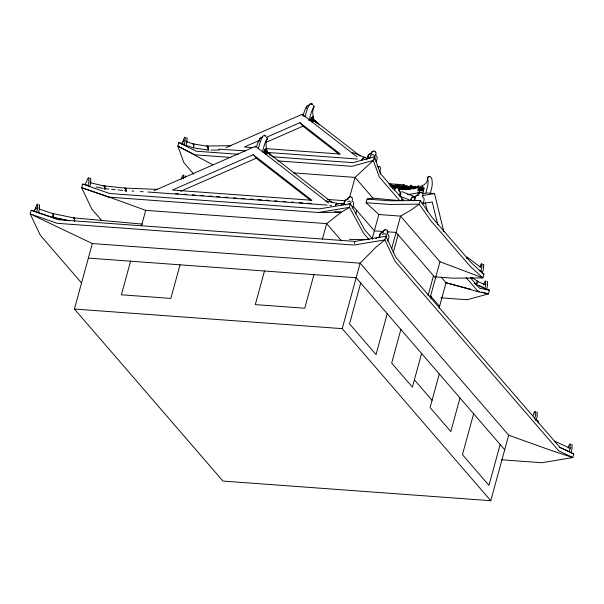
<?xml version="1.0" encoding="UTF-8"?>
<svg xmlns="http://www.w3.org/2000/svg" width="604" height="604" viewBox="0 0 604 604"><rect width="100%" height="100%" fill="white"/><g stroke="black" fill="none" stroke-linecap="round" stroke-linejoin="round"><path stroke-width="0.91" d="M265.337 154.564L265.669 150.887M312.087 122.627L312.419 118.95M208.282 150.132L208.146 146.334L192.759 143.843L193.431 144.099L193.567 147.897L208.282 150.132L207.519 146.296L206.734 146.025L231.219 145.685M265.005 136.164L264.748 135.273A5.776 2.559 -85.8 0 0 262.868 136.481A24.809 10.993 -85.8 0 0 259.244 145.179L258.278 148.712M311.755 104.228L311.551 103.36A5.776 2.559 -85.8 0 0 309.61 104.545A24.809 10.993 -85.8 0 0 305.986 113.242L305.02 116.768M74.586 221.215L74.586 218.172L73.96 217.923L52.397 213.469L53.031 213.725L52.963 217.485L69.128 220.822M104.975 189.248L104.968 186.191L90.064 182.718M476.866 281.026L477.334 281.222L476.39 284.695L485.691 288.931M419.486 188.32A3.133 2.575 -40.8 0 1 422.37 185.632A10.57 8.66 -40.8 0 0 426.296 182.816A9.505 7.784 -40.8 0 0 427.602 178.301L427.904 176.813M35.545 211.71L31.197 210.275L30.2 213.914L40.332 235.235L81.57 282.989M87.135 185.043L82.657 184.099L81.661 187.731L91.793 209.052L101.638 220.46M508.681 435.212L490.765 500.693L222.959 481.078L74.42 309.037L92.337 243.555L360.143 263.163L508.681 435.212L551.935 450.705L572.803 457.575L573.8 453.936L559.681 447.171L395.99 257.568L385.85 236.247L354.91 241.404L58.158 219.675L31.197 210.275M130.577 261.2L121.381 294.805L170.841 298.421L180.037 264.816M141.487 225.821L145.715 210.358L326.666 223.608L341.358 212.178L349.467 207.346L350.456 203.707L319.516 208.863L109.618 193.491L82.657 184.099M184.061 144.25L178.852 142.514L177.855 146.145L183.948 162.786L193.793 174.194M262.423 151.974L264.152 145.692A21.963 9.732 -85.8 0 1 266.658 139.683L267.338 138.641L266.742 137.168M303.004 116.006L303.774 113.227A21.963 9.732 -85.8 0 1 306.273 107.225L307.126 106.04L309.12 104.907M264.476 271L255.288 304.605L304.748 308.229L313.937 274.624M308.923 120.913L310.901 113.748A21.963 9.732 -85.8 0 1 313.401 107.746L314.08 106.704L313.491 105.232M322.438 239.071L326.666 223.608L341.547 240.853M346.281 199.992A2.786 2.514 50.4 0 0 344.348 201.585L343.45 204.892L344.114 204.341L345.02 201.034A2.786 2.514 50.4 0 1 347.73 199.456L348.146 199.041A2.333 2.106 50.4 0 1 349.671 196.889A1.736 1.57 50.4 0 1 351.898 197.727M349.618 197.372L355.077 177.41L373.28 160.46L374.276 156.821L352.985 162.68L273.159 156.836M355.718 213.99L356.707 210.358M376.216 161.849L377.123 158.542A2.786 2.484 54.7 0 0 375.733 155.394L375.605 154.767M354.291 243.676L354.91 241.404M367.111 199.094L390.629 200.822L420.248 200.513L419.251 204.152L410.818 210.2L400.565 216.119L378.851 214.526L366.115 202.733L367.111 199.094L372.97 198.127L399.682 200.619L403.298 200.022L380.369 173.461L374.276 156.821M490.765 500.693L342.226 328.644L360.143 263.163L376.111 247.059L384.861 239.886L385.85 236.247M372.155 239.01L378.851 214.526M360.709 282.982L349.527 323.865L376.05 354.586L387.232 313.702M399.387 195.666L400.067 193.182A2.786 2.28 -40.8 0 0 398.685 190.683L398.557 190.147A2.333 1.918 -40.8 0 0 398.398 187.618A1.736 1.427 -40.8 0 0 396.209 187.451M400.142 196.542L400.822 194.058A2.786 2.28 -40.8 0 0 399.44 191.559L399.312 191.023A2.333 1.918 -40.8 0 0 399.153 188.493A1.736 1.427 -40.8 0 0 397.84 187.972M391.634 248.78L400.565 216.119L439.976 261.766L482.913 277.885L483.902 274.246L471.12 262.627L431.709 216.987L420.248 200.513M393.159 252.933L398.127 234.775M417.16 195.673A2.786 2.484 54.7 0 0 414.865 197.266L413.966 200.573L414.706 200.052L415.612 196.745A2.786 2.484 54.7 0 1 418.285 195.19L418.7 194.782A2.333 2.084 54.7 0 1 420.21 192.638A1.736 1.548 54.7 0 1 422.407 193.499M421.592 188.471L418.308 192.887M422.815 193.182L423.442 190.909L417.817 190.494M422.438 203.91L423.178 203.382L424.084 200.075A2.786 2.484 54.7 0 0 422.694 196.927L422.566 196.3A2.333 2.084 54.7 0 0 422.483 193.529M430.222 193.574L431.43 189.158A24.809 20.332 -40.8 0 0 431.852 179.207A5.776 4.734 -40.8 0 0 429.754 176.428L428.591 177.183A0.785 0.642 -40.8 0 1 429.754 176.428M400.875 329.505L391.679 363.11L412.396 387.104L421.584 353.499M428.025 295.711L433.491 275.734M430.297 297.153L439.976 261.766M430.984 298.784L431.483 296.972M439.07 308.146L446.016 282.74L441.252 277.213M439.267 373.982L430.078 407.587L450.795 431.573L459.984 397.976M486.937 289.097L489.466 290.245L488.47 293.884L467.179 299.743L440.89 297.817M473.627 413.77L462.445 454.653L488.968 485.374L500.15 444.499M534.638 418.527L535.318 416.05A2.786 0.838 -67.6 0 0 535.053 414.253L535.069 413.808A2.333 0.702 -67.6 0 0 535.37 411.573A1.736 0.521 -67.6 0 0 534.389 412.17M536.201 420.09L537.107 416.783A2.786 0.838 -67.6 0 0 536.835 414.993L536.858 414.548A2.333 0.702 -67.6 0 0 537.152 412.305A1.736 0.521 -67.6 0 0 536.624 412.283M537.99 422.913L538.406 421.396L536.058 419.999M256.738 146.183L257.032 145.164A21.963 9.732 -85.8 0 1 259.531 139.162L260.384 137.976L262.37 136.844M366.19 159.833L367.813 156.98M369.716 158.301L370.32 156.217L371.536 154.76L373.461 154.715L374.963 156.104L374.759 159.509M471.852 277.493L477.953 281.562L476.39 284.695L474.102 283.17M35.84 207.693L35.591 208.289A2.786 0.74 -68.5 0 0 34.111 211.226M181.283 179.252L181.532 178.656M483.555 285.035L483.804 284.439A2.333 0.619 -68.5 0 1 484.823 281.728A1.736 0.461 -68.5 0 1 485.722 281.087A2.333 0.619 -68.5 0 1 485.389 283.314L485.359 283.759A2.786 0.74 -68.5 0 1 485.548 285.518L484.642 288.825L486.462 289.535L487.368 286.228A2.786 0.74 -68.5 0 0 487.179 284.469L487.209 284.031A2.333 0.619 -68.5 0 0 487.541 281.804A1.736 0.461 -68.5 0 0 487.066 281.804M568.115 447.979L568.364 447.383A2.333 0.619 -68.5 0 1 569.383 444.672A1.736 0.461 -68.5 0 1 570.282 444.031A2.333 0.619 -68.5 0 1 569.949 446.265L569.919 446.703A2.786 0.74 -68.5 0 1 570.108 448.462L569.202 451.769L571.022 452.487L571.928 449.18A2.786 0.74 -68.5 0 0 571.739 447.413L571.769 446.975A2.333 0.619 -68.5 0 0 572.101 444.748A1.736 0.461 -68.5 0 0 571.626 444.748M533.068 415.461L533.332 414.873A2.333 0.702 -67.6 0 1 534.351 412.192M260.218 138.12L260.067 138.437A9.505 4.213 -85.8 0 0 259.554 139.818M267.338 138.641L267.195 138.958A9.505 4.213 -85.8 0 0 265.987 143.503A10.57 4.681 -85.8 0 0 266.447 148.055A3.133 1.389 -85.8 0 1 266.553 151.914M306.96 106.183L306.809 106.493A9.505 4.213 -85.8 0 0 306.077 108.629M314.08 106.704L313.937 107.021A9.505 4.213 -85.8 0 0 312.729 111.566A10.57 4.681 -85.8 0 0 313.189 116.111A3.133 1.389 -85.8 0 1 313.302 119.977M466.53 258.459L466.854 257.1M411.203 185.383C411.014 186.93 408.953 186.749 410.644 185.337L411.996 185.481M417.885 185.873C416.194 187.278 418.247 187.459 418.444 185.911L419.236 186.017M313.823 119.751L313.272 117.969M35.545 209.392L36.399 208.169L36.942 208.403M183.118 142.061L183.971 140.838L184.522 141.064M394.291 190.366L394.699 189.867M376.035 238.497L376.843 237.523M382.377 234.767L383.185 233.793L385.11 233.748L386.613 235.137L386.741 236.489M342.423 203.48L341.132 204.982L342.543 203.45M376.149 238.444L377.009 237.447M366.726 158.391L368.047 156.889M343.714 203.397L336.738 203.737L335.386 205.262L336.798 203.744L338.806 203.654L325.662 200.906M267.632 153.28L264.567 149.739L265.05 149.271L268.116 152.812M266.809 153.318L264.363 150.479L264.567 149.739M266.606 154.065L264.159 151.227L264.363 150.479M264.159 151.227L263.873 151.891L265.79 154.095M314.382 121.351L311.309 117.795L311.8 117.335L316.707 123.012M313.559 121.389L311.105 118.543L311.309 117.795M312.744 121.419L310.901 119.29L311.105 118.543M310.698 120.03L310.901 119.29M352.049 208.123L352.721 207.572L353.627 204.265A2.786 2.514 50.4 0 0 352.2 201.14L352.072 200.52A2.333 2.106 50.4 0 0 351.973 197.757M387.27 241.041L388.017 240.513L388.916 237.206A2.786 2.484 54.7 0 0 387.526 234.058L387.398 233.431M311.656 104.613L312.51 104.303L311.49 103.329L310.411 104.047M265.609 136.194L264.748 135.273M225.956 147.648L302.211 114.284L357.085 156.912M259.682 140.287L244.273 147.029L252.661 147.648M266.53 137.289L299.909 122.68L340.301 154.065L265.715 148.599M154.126 190.668L255.53 146.289L328.682 203.125M255.009 147.172L256.723 146.425M266.137 142.302L302.944 126.191L338.927 154.148M253.235 154.692L172.427 190.056L311.891 200.264L253.235 154.692L256.262 158.203L311.211 200.89M180.619 191.309L256.262 158.203M418.149 188.365L423.993 188.697L423.978 188.033L390.229 185.564M417.945 189.112L423.57 189.52L423.774 188.78M418.678 189.92L423.366 190.268L423.57 189.52M423.442 190.909L423.366 190.268M348.802 204.243L350.456 203.707L364.635 229.709L372.653 238.988M145.715 210.358L102.506 194.692L81.661 187.731L108.622 197.131L318.519 212.502L349.467 207.346L363.638 233.348L369.187 239.773M407.579 194.669L419.523 192.706M413.695 197.017L415.507 196.715M422.755 195.522L434.525 193.582L443.872 231.861M422.4 203.601L432.23 201.985L437.741 224.582M336.738 203.737L338.731 203.654M347.693 201.306L349.671 201.215L351.173 202.612M365.231 157.629L363.261 157.697L361.449 160.619L363.449 157.712L365.45 157.652L353.34 152.82L352.011 152.865M414.782 196.791L412.804 196.859L411.445 198.361L410.675 200.498L400.195 196.315M218.95 149.203L245.813 150.857M211.106 150.094L219.584 149.973M318.519 212.502L341.358 212.178L334.775 211.702M414.276 200.528L410.675 200.498L411.513 198.376L412.917 196.874L414.918 196.813L401.819 191.589M349.399 239.35L367.058 239.614M157.689 189.384L124.786 188.086L125.609 188.38L126.16 191.513L125.858 188.403L125.081 188.108L103.767 185.828L104.545 186.123L104.892 189.233M131.959 191.068L133.831 191.174M140.385 191.566L143.201 191.732M147.882 192.004L327.119 205.088M311.075 104.16L312.359 104.25M268.319 152.502L357.341 159.018M238.421 154.292L196.157 151.196L178.852 142.514M230.849 157.448L195.167 154.835L177.855 146.145L212.593 164.688M277.802 160.891L351.989 166.319L373.28 160.46L379.372 177.1L399.682 200.619M293.333 172.887L355.077 177.41L372.97 198.127M389.527 184.552L391.407 184.688M397.032 185.103L398.904 185.239M405.465 185.722L407.345 185.858M413.906 186.342L415.779 186.477M389.723 185.058L420.482 187.308M390.237 186.221L416.488 188.146M418.368 188.282L423.993 188.697M390.962 186.372L415.333 188.161M391.913 187.104L414.412 188.758M418.164 189.029L423.789 189.437M391.694 187.187L413.257 188.765M392.645 187.919L395.454 188.123M398.27 188.335L410.456 189.226M417.96 189.777L423.585 190.185M392.426 188.003L396.179 188.274M398.051 188.41L410.244 189.309M392.441 188.667L395.318 188.848M399.002 189.143L406.567 189.671M418.028 192.374L419.637 192.495M426.59 193.001L434.525 193.582M418.134 192.842L420.006 192.978M422.007 193.159L425.699 193.423L427.64 186.243A21.963 17.999 -40.8 0 0 427.934 179.373L427.594 177.931M327.376 199.441L345.85 200.792M366.115 202.733L389.633 204.454L419.251 204.152L430.712 220.619L470.123 266.266L482.913 277.885L453.294 278.187L435.416 276.881M175.462 193.567L178.271 193.771M183.888 194.178L186.696 194.39M192.306 194.798L195.115 195.001M200.732 195.417L203.54 195.621M209.158 196.028L211.966 196.24M216.647 196.579L219.456 196.783M225.066 197.198L227.874 197.402M233.491 197.81L236.3 198.021M241.917 198.429L244.726 198.633M250.343 199.048L253.144 199.252M257.825 199.592L261.57 199.871M266.251 200.211L269.059 200.415M274.677 200.83L277.485 201.034M283.102 201.449L285.903 201.653M291.521 202.061L293.393 202.197M299.01 202.612L302.755 202.884M307.436 203.231L311.181 203.503M329.829 205.292L331.641 205.42M383.442 231.506L374.389 230.841L353.242 206.349M387.058 231.77L396.103 232.434L435.514 278.074M88.358 258.104L356.156 277.719L504.695 449.761M74.42 309.037L342.226 328.644M501.479 459.772L541.864 462.732L572.803 457.575L558.692 450.811L394.993 261.207L384.861 239.886L353.914 245.043L57.161 223.314L30.2 213.914L92.337 243.555M142.438 224.122L73.439 217.848L74.156 218.104L74.503 221.2M105.088 188.712L108.788 189.067M111.559 189.331L115.251 189.679M118.022 189.943L122.642 190.381M124.492 190.562L126.342 190.736M404.763 184.952L403.404 184.809C401.713 186.213 403.774 186.402 403.963 184.854L389.489 183.79L390.282 183.895M397.523 184.424L396.73 184.318C396.534 185.873 394.48 185.685 396.171 184.28L396.964 184.386M388.931 183.752L389.723 183.85M52.065 217.146L62.831 219.373M64.628 219.743L66.425 220.113M489.466 290.245L479.395 288.161L470.342 277.674M470.78 289.24L446.016 282.74L478.398 291.792L488.47 293.884L481.396 292.026M96.096 186.93L103.269 188.44M476.971 290.864L479.629 291.558M39.003 209.029L53.477 213.839L52.963 217.485L38.15 212.57M186.583 141.713L194.103 144.265L193.567 147.897L185.73 145.285M344.114 204.341L345.835 204.982M414.706 200.052L416.398 200.717M421.486 202.718L423.178 203.382M401.569 199.335L403.298 200.022M555.136 441.449L555.529 441.599M554.638 441.184L570.274 448.357M477.334 281.222L484.944 284.688M478.511 285.254L483.562 287.557M559.206 447.171L568.47 451.437M571.271 452.781L573.8 453.936M535.084 419.803L538.406 421.396M314.986 120.755L316.307 121.48L319.335 124.99M268.244 152.676L269.565 153.408L272.6 156.919M481.637 272.563L483.902 274.246M467.171 257.206L480.754 267.346M478.995 270.335L480.505 271.468M313.302 119.607L360.248 156.081M266.545 151.536L332.102 202.461M466.092 277.538L478.398 291.792M313.484 119.517L316.511 123.027L316.307 121.48M311.392 118.822L313.846 121.661M311.188 119.569L313.023 121.698M310.622 119.954L312.54 122.167M302.211 114.284L303.804 116.127M299.909 122.68L302.944 126.191M430.259 295.56L439.569 306.334M267.957 152.842C266.198 150.555 267.527 152.608 266.764 150.169M264.846 150.011L267.3 152.85M264.643 150.758L266.485 152.887M264.439 151.506L266.892 154.337M414.382 379.825L432.064 400.309M425.208 202.355L427.421 211.4M269.799 153.68L270.003 155.22M269.565 153.408L269.777 154.956M380.256 174.103A2.786 1.231 -85.8 0 0 379.969 171.159L379.999 170.509A2.333 1.034 -85.8 0 0 380.324 167.633A1.736 0.77 -85.8 0 0 379.41 166.576A2.333 1.034 -85.8 0 0 378.414 168.38M377.145 166.795A2.333 1.034 -85.8 0 1 377.598 166.44A1.736 0.77 -85.8 0 1 378.308 166.719M181.502 178.678A2.333 0.619 -68.5 0 1 182.521 175.96A1.736 0.461 -68.5 0 1 183.45 175.303A2.333 0.619 -68.5 0 1 183.118 177.531L183.088 177.969A2.786 0.74 -68.5 0 1 183.45 178.49M185.232 177.289A2.333 0.619 -68.5 0 0 185.262 176.013A1.736 0.461 -68.5 0 0 184.794 176.021M417.953 195.311A2.333 2.084 54.7 0 1 419.47 193.167M394.623 189.86A2.333 1.918 -40.8 0 1 396.133 187.451M479.938 267.104A2.333 0.619 -68.5 0 1 480.958 264.386A1.736 0.461 -68.5 0 1 481.856 263.752A2.333 0.619 -68.5 0 1 481.524 265.979L481.494 266.417A2.786 0.74 -68.5 0 1 481.682 268.184L480.776 271.49L482.596 272.2L483.494 268.893A2.786 0.74 -68.5 0 0 483.306 267.134L483.336 266.696A2.333 0.619 -68.5 0 0 483.676 264.469A1.736 0.461 -68.5 0 0 482.777 265.103M347.474 199.599A2.333 2.106 50.4 0 1 348.999 197.448M381.245 232.895A2.786 2.484 54.7 0 0 379.705 234.397L378.799 237.704L379.546 237.183L380.445 233.876A2.786 2.484 54.7 0 1 383.125 232.321L383.532 231.913A2.333 2.084 54.7 0 1 385.05 229.769A1.736 1.548 54.7 0 1 387.239 230.63M381.615 232.819A2.786 2.484 54.7 0 1 382.377 232.85L382.793 232.434A2.333 2.084 54.7 0 1 384.303 230.298A1.736 1.548 54.7 0 1 385.178 230.177M387.323 230.66A2.333 2.084 54.7 0 1 387.481 233.461M387.126 232.865A2.333 2.084 54.7 0 1 386.968 233.574M35.81 207.716A2.333 0.619 -68.5 0 1 36.829 204.998M39.101 205.058A1.736 0.461 -68.5 0 1 39.577 205.05A2.333 0.619 -68.5 0 1 39.237 207.278L39.207 207.723A2.786 0.74 -68.5 0 1 39.396 209.482L38.497 212.789L36.678 212.072L37.584 208.765A2.786 0.74 -68.5 0 0 37.395 207.006L37.425 206.568A2.333 0.619 -68.5 0 0 37.758 204.341A1.736 0.461 -68.5 0 0 36.859 204.975M85.081 184.597A2.786 0.838 -67.6 0 1 86.636 181.691L86.9 181.102A2.333 0.702 -67.6 0 1 87.95 178.399A1.736 0.521 -67.6 0 1 88.939 177.795A2.333 0.702 -67.6 0 1 88.637 180.037L88.614 180.483A2.786 0.838 -67.6 0 1 88.886 182.28L87.98 185.587L89.77 186.319L90.668 183.012A2.786 0.838 -67.6 0 0 90.404 181.215L90.419 180.777A2.333 0.702 -67.6 0 0 90.721 178.535A1.736 0.521 -67.6 0 0 90.192 178.512M181.578 144.22A2.786 0.74 -68.5 0 1 183.057 141.283L183.306 140.687A2.333 0.619 -68.5 0 1 184.326 137.976A1.736 0.461 -68.5 0 1 185.224 137.334A2.333 0.619 -68.5 0 1 184.892 139.562L184.862 140.007A2.786 0.74 -68.5 0 1 185.05 141.766L184.144 145.073L185.964 145.783L186.863 142.476A2.786 0.74 -68.5 0 0 186.674 140.717L186.704 140.279A2.333 0.619 -68.5 0 0 187.044 138.052A1.736 0.461 -68.5 0 0 186.568 138.052M370.999 153.771A2.333 2.084 54.7 0 1 372.509 151.634A1.736 1.548 54.7 0 1 373.385 151.513M375.522 151.997A2.333 2.084 54.7 0 1 375.688 154.798M370.584 154.186A2.786 2.484 54.7 0 0 367.911 155.734L367.006 159.041L367.745 158.512L368.651 155.205A2.786 2.484 54.7 0 1 371.332 153.658L371.739 153.242A2.333 2.084 54.7 0 1 373.249 151.106A1.736 1.548 54.7 0 1 375.446 151.966M259.146 141.351A9.505 4.213 -85.8 0 1 259.335 140.566M265.518 149.052C265.805 151.204 266.417 147.293 265.518 149.052M312.26 117.116C312.562 119.26 313.151 115.372 312.26 117.116M422.075 187.013C422.77 189.075 423.827 185.232 422.075 187.013"/></g></svg>
